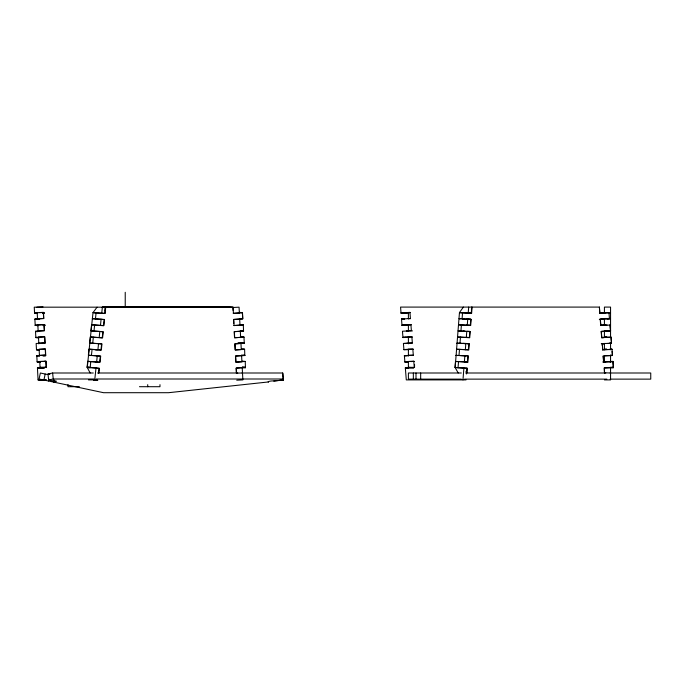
<?xml version="1.0" encoding="UTF-8"?>
<svg xmlns="http://www.w3.org/2000/svg" width="685" height="685" viewBox="0 0 685 685"><rect width="100%" height="100%" fill="white"/><g stroke="black" fill="none" stroke-linecap="round" stroke-linejoin="round"><path stroke-width="1.03" d="M105.062 310.999L105.13 308.37M472.025 307.085L471.648 313.302L460.508 312.771M458.205 373L455.148 367.52L459.464 312.565L463.377 307.085M465.997 371.321L466.845 373L467.333 368.265L458.051 367.708L458.53 361.603L467.812 362.159L468.292 356.054M455.945 355.498L459.01 355.498L459.489 349.393L468.771 349.949L469.251 343.836L467.187 343.716M456.904 343.288L459.969 343.288L460.448 337.174L469.73 337.731L470.21 331.626L458.881 331.069M460.928 331.069L461.407 324.964L470.689 325.521L471.169 319.416L462.075 318.876L462.555 312.771M462.974 379.901L463.899 368.076L466.964 368.076L466.502 373.984M464.379 361.971L464.858 355.858L467.923 355.858L467.444 361.971L455.628 361.415M465.338 349.752L465.817 343.647L468.882 343.647L468.403 349.752L456.587 349.204M466.297 337.542L466.776 331.437L469.841 331.437L469.362 337.542L457.546 336.986M467.256 325.324L467.735 319.219L470.8 319.219L470.321 325.324L458.505 324.776M462.529 312.565L459.464 312.565L468.215 313.113L468.694 307.085M468.215 313.113L471.28 313.113L471.76 307.085M98.803 373L99.411 368.273L87.115 367.083L87.723 361.303L100.053 362.177L100.695 356.072L88.365 355.198L88.999 349.102L101.329 349.975L101.971 343.879L89.641 343.005L90.274 336.909L102.613 337.782L103.247 331.686L90.917 330.812L91.559 324.707L103.889 325.58L104.531 319.484L92.381 318.628M90.146 367.717L90.78 361.62M91.422 355.524L92.064 349.427M92.698 343.322L93.34 337.225M93.982 331.129L94.616 325.033M95.446 318.953L96.088 312.857L105.165 313.387L105.704 307.171L102.63 306.854L230.023 306.854L233.08 307.171L233.405 313.387L242.49 312.677L242.815 318.773L233.731 319.484L234.047 325.58L243.321 324.853L243.535 331.129L240.435 331.317M98.529 373.325L99.051 368.402L95.986 368.085L94.744 379.892L88.468 379.892M96.628 361.98L97.261 355.883L100.327 356.209L99.685 362.305L87.885 361.432M97.904 349.787L98.546 343.69L101.603 344.007L100.969 350.103L89.17 349.239M99.179 337.594L99.822 331.489L102.878 331.814L102.245 337.91L90.446 337.037M100.464 325.392L101.097 319.296L104.163 319.612L103.521 325.717L91.722 324.844M101.74 313.199L102.373 307.171L105.43 307.496L104.796 313.516L92.997 312.643L97.056 307.171M43.908 380.029L45.184 374.027M48.455 380.988L48.883 378.993M53.524 382.067L53.952 380.072M54.012 380.081L53.584 382.084L54.089 382.016A3.057 0.548 -6.1 0 0 56.35 381.185A3.057 0.548 -6.1 0 0 53.361 381.006L48.635 379.969L48.001 373.976L52.617 373L93.288 373M47.916 374.609L40.355 373L39.079 379.002L103.555 392.702L168.561 392.702L268.263 381.973M48.635 379.969L53.259 379.002L93.922 379.002M273.803 381.006L283.393 379.969M610.395 367.537L613.435 367.22L612.981 361.423L609.915 361.423M242.036 373L282.708 373L283.393 380.029L273.863 380.988A3.057 0.548 -6.1 0 0 270.018 381.177A3.057 0.548 -6.1 0 0 268.297 382.016L268.503 382.084M241.719 355.703L244.819 355.524L244.596 349.247L235.323 349.975L235.006 343.879L244.28 343.151L243.963 337.046L234.69 337.782L234.364 331.686L243.637 330.949L240.581 330.632M599.846 313.071L604.881 312.668M607.955 312.668L599.897 313.302L599.401 307.085L400.571 307.085L401.042 313.113L408.971 312.805M238.123 343.074L244.28 343.151M599.324 319.253L604.358 318.859M607.424 318.859L609.436 318.696L608.956 312.591M600.873 325.272L604.983 324.947M607.021 325.033L600.856 325.521L600.377 319.416L610.558 319.03M601.353 331.377L603.408 331.215M604.418 331.377L601.327 331.626L601.807 337.731L611.063 337.003L611.542 343.108L606.405 343.51M606.473 331.215L610.583 330.889L610.104 324.784M242.353 367.905L245.453 367.717L245.239 361.44L235.965 362.177L235.649 356.072L244.922 355.344L242.875 355.13M601.832 337.491L606.97 337.08M601.284 343.673L603.339 343.51M604.35 343.673L602.286 343.836L602.766 349.949L612.022 349.213L612.501 355.318L603.245 356.054L603.725 362.159L612.981 361.423M602.791 349.701L606.901 349.376M602.723 361.997L605.805 361.748M613.435 367.22L604.187 367.948L604.581 373M401.042 313.113L407.849 312.685M404.441 319.039L401.521 319.219L404.587 319.219M409.048 312.617L401.033 312.925L409.947 312.369L410.426 318.482L401.513 319.03L402.001 325.324L406.864 325.024M408.962 325.084L402.001 325.324M406.376 331.189L408.32 331.069M409.013 324.895L401.992 325.135L410.906 324.587L411.385 330.692L402.472 331.24L402.96 337.542L405.88 337.354M408.945 337.354L402.96 337.542M405.383 343.527L408.303 343.339M408.928 349.633L403.919 349.752L403.422 343.459L412.344 342.902L411.865 336.797L402.951 337.354L408.988 337.166M404.398 355.858L408.286 355.618M408.954 349.444L403.902 349.564L412.824 349.016L413.303 355.121L404.381 355.669L404.878 361.971L408.765 361.723M408.277 367.888L405.357 368.076L408.423 368.076M102.373 307.171L34.25 307.171L34.567 313.199L36.511 313.071M37.529 312.822L34.558 313.002L37.615 313.328M39.516 312.702L43.489 312.454L43.806 318.551L34.875 319.107L35.209 325.392L38.266 325.717M42.496 313.208L44.448 313.088M42.581 313.019L44.568 312.899M37.803 319.107L34.884 319.296L36.93 319.51M35.209 325.392L38.129 325.212M43.138 325.409L45.082 325.289M43.215 325.221L45.201 325.092M37.469 331.369L35.526 331.489L37.564 331.703M38.908 337.91L35.843 337.594L35.517 331.3L44.448 330.752L44.131 324.656L35.192 325.204L38.257 325.521M35.843 337.594L38.762 337.405M38.899 337.722L35.834 337.397L44.765 336.849L45.09 342.945L36.151 343.493L36.485 349.787L38.428 349.667M406.522 331.18L408.508 331.06M36.802 355.883L39.721 355.703M40.184 362.305L37.118 361.98L36.793 355.695L45.724 355.147L45.407 349.042L36.476 349.598L39.533 349.915M42.83 355.832L45.809 355.652M42.076 361.483L37.11 361.791L40.175 362.117M44.063 361.363L46.041 361.243L46.366 367.34L37.435 367.888L38.06 379.892L46.349 380.209M408.474 343.331L403.422 343.459M37.444 368.085L40.364 367.896M44.465 367.965L37.435 367.888M410.906 361.594L413.877 361.406M466.04 379.901L406.291 379.901L405.34 367.888L414.262 367.331L413.783 361.226L404.861 361.774L407.935 361.774M600.754 325.332L604.881 325.084M604.846 325.272L600.719 325.521L600.24 319.416L604.29 319.176M601.233 331.437L604.324 331.257M604.298 331.437L601.199 331.626L601.678 337.731L603.742 337.611M601.713 337.551L603.776 337.422M602.192 343.656L604.256 343.527M604.221 343.716L602.158 343.836L602.321 345.874M609.864 349.513L611.928 349.393L609.881 349.393M610.344 355.618L612.407 355.498L612.082 351.431M609.787 361.791L612.887 361.603L613.366 367.708L610.266 367.896M239.673 319.133L242.713 318.953L242.387 312.857M599.726 313.131L604.787 312.831M604.821 313.011L599.76 313.302L599.392 307.085M241.788 337.354L243.86 337.225L240.795 336.909M600.206 319.236L604.256 318.996M241.077 343.51L244.177 343.322L241.111 343.005M242.43 349.547L244.494 349.427L242.456 349.213M36.904 307.171L43.027 306.854M37.512 318.773L43.634 318.457L43.318 312.351L37.195 312.677L37.547 319.484L39.593 319.381M233.242 313.328L239.365 313.002M239.681 319.107L233.559 319.424L233.773 323.491M38.154 330.949L44.277 330.632L43.951 324.527L37.829 324.853L38.163 331.129M233.876 325.521L240.007 325.204M240.324 331.3L234.201 331.626L234.467 336.703M38.788 343.151L44.91 342.825M234.518 337.722L240.641 337.397M237.875 343.108L240.932 342.945L241.283 349.598L235.16 349.915L234.835 343.819L240.966 343.493M39.43 355.344L45.553 355.027M43.549 355.858L45.595 355.755M241.6 355.695L235.477 356.012L235.794 362.117L241.916 361.791L241.574 355.147M242.242 367.888L236.119 368.213L236.376 373.128L242.507 373M236.745 380.209L242.867 379.892L242.207 367.34M40.055 367.228L46.195 367.22M44.182 367.956L40.09 367.956L39.747 361.44L45.869 361.123L46.212 367.639M105.687 307.171L233.08 307.171M101.979 307.496L105.43 307.496M410.443 312.591L408.397 312.591L408.397 318.876M604.418 312.925L610.558 312.925M610.558 318.482L604.418 318.482L604.418 325.324M408.397 318.696L410.443 318.696M461.031 318.671L458.984 318.671L467.735 319.219M401.513 319.03L404.578 319.03M411.471 324.784L408.397 324.784L408.397 331.069M459.361 324.964L461.407 324.964M604.418 325.135L610.558 325.135M610.558 330.692L604.418 330.692L604.418 337.542M408.397 330.889L412.49 330.889M604.418 331.24L610.558 331.24M604.418 336.797L606.465 336.797M412.49 337.003L408.397 337.003L408.397 343.836M458.402 337.174L460.448 337.174M604.418 337.354L610.558 337.354M408.397 343.108L412.49 343.108M609.496 343.108L611.542 343.108M610.558 343.459L604.418 343.459L604.418 349.752M604.418 349.016L606.465 349.016M413.509 349.213L408.397 349.213L408.397 356.054M609.975 349.213L612.022 349.213M456.424 349.393L459.489 349.393M604.418 349.564L610.558 349.564M408.397 355.318L413.509 355.318M610.455 355.318L612.501 355.318M610.361 355.498L612.407 355.498M404.381 355.669L407.455 355.669M610.558 355.669L604.418 355.669L604.418 361.971M414.536 361.423L408.397 361.423L408.397 368.265M458.53 361.603L455.465 361.603L455.011 367.4L458.051 367.708M609.821 361.603L612.887 361.603M604.418 361.774L610.558 361.774M404.878 361.971L407.943 361.971M465.774 362.159L467.812 362.159M405.34 367.888L408.414 367.888M610.558 367.888L604.418 367.888L604.418 372.811L610.558 373M97.57 373L237.755 373M461.33 373L408.397 373L408.397 379.13L461.33 379.13M465.612 373L605.805 373M610.087 373L650.75 373L650.75 379.13L610.087 379.13M96.063 379.002L283.342 379.002M464.541 379.13L606.876 379.13M38.06 379.892L46.443 379.892M604.418 379.901L610.558 379.901L610.558 367.331M93.631 380.209L97.809 380.209L93.725 379.892M79.4 386.708L67.995 386.708L67.995 384.662M139.466 386.708L159.973 386.708L159.973 384.662M242.499 367.22L245.538 367.228L236.274 367.956L236.53 373M408.397 367.22L414.536 367.537L414.536 364.48M408.397 367.948L413.509 368.213M94.033 312.591L96.054 312.711M459.969 343.288L465.124 343.596M459.01 355.498L465.201 355.866M87.115 367.083L89.178 367.211M466.425 312.805L471.28 313.113M462.05 318.671L463.993 318.79M466.913 318.979L470.8 319.219M466.434 325.084L470.321 325.324M463.034 331.009L464.987 331.129M466.93 331.249L469.841 331.437M458.025 330.881L466.776 331.437M466.451 337.354L469.362 337.542M92.364 318.748L101.097 319.296M463.051 343.279L468.882 343.647M457.066 343.099L465.817 343.647M91.079 330.941L99.822 331.489M465.012 355.678L467.923 355.858M456.107 355.309L464.858 355.858M465.5 361.843L467.444 361.971M89.803 343.134L98.546 343.69M455.148 367.52L463.899 368.076M95.138 349.744L97.082 349.864M88.528 355.335L97.261 355.883M95.806 362.057L97.741 362.185M95.986 368.085L87.252 367.528L93.023 312.531L96.088 312.857M610.275 367.4L613.366 367.708M239.433 312.351L242.49 312.677M239.33 312.531L241.368 312.745M168.981 306.854L172.038 307.171M163.672 306.854L166.729 307.171M240.255 324.527L243.321 324.853M240.152 324.707L243.218 325.033M240.478 330.812L243.535 331.129M34.567 313.199L37.624 313.516M240.897 336.729L243.963 337.046M34.875 319.107L37.94 319.424M241.54 348.922L244.596 349.247M35.517 331.3L37.555 331.514M241.754 355.198L244.819 355.524M242.173 361.123L245.239 361.44M36.485 349.787L39.542 350.103M36.793 355.695L38.831 355.909M89.29 367.742L87.252 367.528L90.163 373M39.088 379.892L42.145 380.209M242.379 367.083L245.453 367.717M48.001 373.976L49.894 374.387M282.751 373.976L283.393 380.029M52.617 373L53.259 379.002M53.37 380.081L53.584 382.084L54.32 381.973A3.057 0.548 -6.1 0 0 55.048 381.845M610.01 324.964L610.489 331.069M610.969 337.174L611.448 343.288M602.483 347.911L602.637 349.949M603.117 356.054L603.596 362.159M282.708 373L282.759 374.027M239.373 313.199L239.056 307.171L232.934 307.496L233.088 310.408M239.664 318.748L240.015 325.392M240.289 330.752L240.649 337.594M44.953 343.562L44.593 336.729L38.471 337.046L38.831 343.879M45.57 355.335L45.236 348.922L39.113 349.247L39.465 356.072M610.558 337.542L610.558 307.085L604.418 307.085L604.418 313.113M610.558 342.902L610.558 349.752M610.558 355.121L610.558 361.971M471.485 307.959L471.485 310.588M420.667 373L420.667 379.13M416 373L416 379.13M413.338 373L413.338 379.13M147.712 384.662L147.712 386.708M125.227 292.298L125.227 307.248"/></g></svg>
